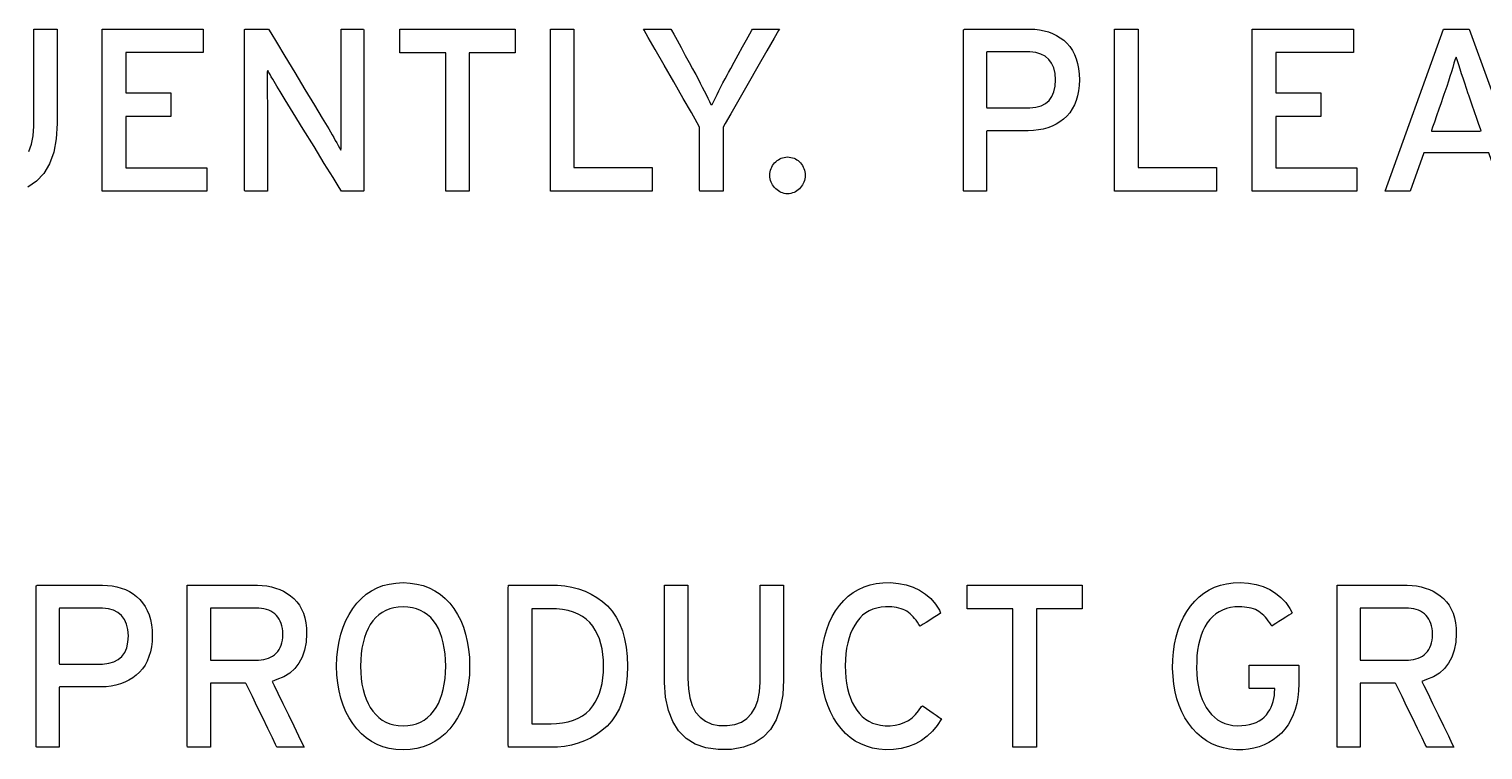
# Model space of a CAD drawing. Extents: x 1 to 47.7, y 0.2 to 35.
# Drawn here: x 7.578 to 9.932, y 21.796 to 22.962 of the extents above; entities that cross this region are included whole.
import ezdxf

# ---------------------------------------------------------------- set-up
doc = ezdxf.new("R2010")
doc.units = 0
doc.header["$MEASUREMENT"] = 0
doc.layers.add('8_0_____DWG', color=7, linetype='CONTINUOUS')

msp = doc.modelspace()

# ---------------------------------------------------------------- linework, layer by layer
at = {"layer": '8_0_____DWG'}
for points in [[(7.5781, 22.7643), (7.5824, 22.776), (7.585, 22.7896), (7.5861, 22.8053), (7.5861, 22.8124), (7.5861, 22.826), (7.5861, 22.8469), (7.5861, 22.8722), (7.5861, 22.8989), (7.5861, 22.9241), (7.5861, 22.945), (7.5861, 22.9586), (7.5861, 22.9624), (7.5881, 22.9624), (7.5923, 22.9624), (7.598, 22.9624), (7.6044, 22.9624), (7.611, 22.9624), (7.6169, 22.9624), (7.6214, 22.9624), (7.6239, 22.9624), (7.6241, 22.9603), (7.6241, 22.9485), (7.6241, 22.9289), (7.6241, 22.9044), (7.6241, 22.8779), (7.6241, 22.8522), (7.6241, 22.8303), (7.6241, 22.8151), (7.6241, 22.8094), (7.6226, 22.7848), (7.6185, 22.7631), (7.6118, 22.7445), (7.6026, 22.7289), (7.5907, 22.7163), (7.5762, 22.7067)], [(7.6969, 22.7), (7.6969, 22.9624), (7.8606, 22.9624), (7.8606, 22.9243), (7.7349, 22.9243), (7.7349, 22.8591), (7.8079, 22.8591), (7.8079, 22.821), (7.7349, 22.821), (7.7349, 22.7381), (7.8661, 22.7381), (7.8661, 22.7), (7.6969, 22.7)], [(8.2912, 22.924), (8.2912, 22.7), (8.2531, 22.7), (8.2531, 22.924), (8.179, 22.924), (8.179, 22.9624), (8.3654, 22.9624), (8.3654, 22.924), (8.2912, 22.924)], [(8.4227, 22.7), (8.4227, 22.9624), (8.4607, 22.9624), (8.4607, 22.7384), (8.5875, 22.7384), (8.5875, 22.7), (8.4227, 22.7)], [(9.336, 22.7), (9.336, 22.9624), (9.3741, 22.9624), (9.3741, 22.7384), (9.5009, 22.7384), (9.5009, 22.7), (9.336, 22.7)], [(9.559, 22.7), (9.559, 22.9624), (9.7228, 22.9624), (9.7228, 22.9243), (9.5971, 22.9243), (9.5971, 22.8591), (9.6701, 22.8591), (9.6701, 22.821), (9.5971, 22.821), (9.5971, 22.7381), (9.7283, 22.7381), (9.7283, 22.7), (9.559, 22.7)], [(9.9637, 22.7), (9.9417, 22.7623), (9.8366, 22.7623), (9.8148, 22.7), (9.774, 22.7), (9.8685, 22.9624), (9.9102, 22.9624), (10.0058, 22.7), (9.9637, 22.7)], [(9.2093, 22.0239), (9.2093, 21.8), (9.1712, 21.8), (9.1712, 22.0239), (9.0971, 22.0239), (9.0971, 22.0624), (9.2835, 22.0624), (9.2835, 22.0239), (9.2093, 22.0239)]]:
    msp.add_lwpolyline(points, dxfattribs=at)
for points in [[(8.0843, 22.7), (8.0806, 22.706), (8.0707, 22.722), (8.0565, 22.7451), (8.0398, 22.7722), (8.0225, 22.8004), (8.0063, 22.8266), (7.9932, 22.848), (7.9849, 22.8614), (7.9823, 22.8658), (7.9798, 22.8699), (7.9774, 22.8739), (7.9751, 22.8778), (7.9729, 22.8815), (7.9707, 22.8852), (7.9687, 22.8887), (7.9667, 22.8921), (7.9648, 22.8954), (7.964, 22.8933), (7.964, 22.887), (7.964, 22.8805), (7.964, 22.8737), (7.9641, 22.8668), (7.9641, 22.8597), (7.9642, 22.8524), (7.9643, 22.8449), (7.9643, 22.8371), (7.9643, 22.8323), (7.9643, 22.8201), (7.9643, 22.8017), (7.9643, 22.7797), (7.9643, 22.7563), (7.9643, 22.7343), (7.9643, 22.7159), (7.9643, 22.7037), (7.9643, 22.7), (7.9626, 22.7), (7.9587, 22.7), (7.9534, 22.7), (7.9472, 22.7), (7.9409, 22.7), (7.9351, 22.7), (7.9306, 22.7), (7.9279, 22.7), (7.9274, 22.7018), (7.9274, 22.7188), (7.9274, 22.7498), (7.9274, 22.7899), (7.9274, 22.8344), (7.9274, 22.8786), (7.9274, 22.9177), (7.9274, 22.9469), (7.9274, 22.9616), (7.9281, 22.9624), (7.9313, 22.9624), (7.9363, 22.9624), (7.9425, 22.9624), (7.9492, 22.9624), (7.9556, 22.9624), (7.961, 22.9624), (7.9648, 22.9624), (7.9662, 22.9624), (7.9697, 22.9565), (7.9791, 22.941), (7.9927, 22.9185), (8.0086, 22.8921), (8.0251, 22.8647), (8.0406, 22.8392), (8.0531, 22.8184), (8.061, 22.8053), (8.0637, 22.8008), (8.0665, 22.7959), (8.0692, 22.7912), (8.0718, 22.7867), (8.0743, 22.7823), (8.0767, 22.7781), (8.079, 22.7741), (8.0811, 22.7702), (8.0831, 22.7666), (8.0839, 22.7687), (8.0838, 22.7752), (8.0838, 22.7819), (8.0837, 22.7887), (8.0837, 22.7958), (8.0836, 22.803), (8.0836, 22.8104), (8.0836, 22.818), (8.0836, 22.8258), (8.0836, 22.8306), (8.0836, 22.8428), (8.0836, 22.8611), (8.0836, 22.8831), (8.0836, 22.9063), (8.0836, 22.9283), (8.0836, 22.9466), (8.0836, 22.9587), (8.0836, 22.9624), (8.0853, 22.9624), (8.0892, 22.9624), (8.0945, 22.9624), (8.1007, 22.9624), (8.107, 22.9624), (8.1128, 22.9624), (8.1174, 22.9624), (8.1201, 22.9624), (8.1205, 22.9605), (8.1205, 22.9435), (8.1205, 22.9126), (8.1205, 22.8725), (8.1205, 22.828), (8.1205, 22.7838), (8.1205, 22.7447), (8.1205, 22.7154), (8.1205, 22.7008), (8.1198, 22.7), (8.1169, 22.7), (8.1122, 22.7), (8.1064, 22.7), (8.1002, 22.7), (8.0942, 22.7), (8.0891, 22.7), (8.0856, 22.7)], [(8.7023, 22.8037), (8.7023, 22.7998), (8.7023, 22.7896), (8.7023, 22.7749), (8.7023, 22.7576), (8.7023, 22.7397), (8.7023, 22.7231), (8.7023, 22.7098), (8.7023, 22.7016), (8.7021, 22.7), (8.6997, 22.7), (8.6953, 22.7), (8.6894, 22.7), (8.6829, 22.7), (8.6765, 22.7), (8.6707, 22.7), (8.6664, 22.7), (8.6643, 22.7), (8.6642, 22.7021), (8.6642, 22.7108), (8.6642, 22.7245), (8.6642, 22.7413), (8.6642, 22.7593), (8.6642, 22.7764), (8.6642, 22.7908), (8.6642, 22.8006), (8.6642, 22.8039), (8.6602, 22.8108), (8.6508, 22.8272), (8.6376, 22.8502), (8.6222, 22.8768), (8.6066, 22.9042), (8.5922, 22.9292), (8.5808, 22.949), (8.5741, 22.9606), (8.5735, 22.9624), (8.5765, 22.9624), (8.5819, 22.9624), (8.5888, 22.9624), (8.5965, 22.9624), (8.604, 22.9624), (8.6106, 22.9624), (8.6155, 22.9624), (8.6177, 22.9624), (8.6188, 22.9606), (8.6223, 22.9541), (8.6276, 22.9443), (8.6341, 22.9325), (8.6409, 22.9199), (8.6474, 22.9081), (8.6528, 22.8983), (8.6563, 22.8918), (8.658, 22.8887), (8.6616, 22.8818), (8.6651, 22.8751), (8.6684, 22.8686), (8.6716, 22.8624), (8.6746, 22.8565), (8.6774, 22.8508), (8.68, 22.8454), (8.6825, 22.8402), (8.6847, 22.8406), (8.6871, 22.8457), (8.6897, 22.851), (8.6925, 22.8566), (8.6954, 22.8625), (8.6986, 22.8687), (8.7019, 22.8752), (8.7055, 22.8819), (8.7092, 22.889), (8.7108, 22.8919), (8.7146, 22.8987), (8.7201, 22.9088), (8.7267, 22.9209), (8.7336, 22.9334), (8.74, 22.9452), (8.7453, 22.9548), (8.7487, 22.9609), (8.7496, 22.9624), (8.752, 22.9624), (8.757, 22.9624), (8.7636, 22.9624), (8.7711, 22.9624), (8.7786, 22.9624), (8.7853, 22.9624), (8.7905, 22.9624), (8.7932, 22.9624), (8.792, 22.9599), (8.7848, 22.9475), (8.7731, 22.9271), (8.7585, 22.9017), (8.7428, 22.8743), (8.7276, 22.8478), (8.7147, 22.8253), (8.7056, 22.8096)], [(9.2792, 22.8803), (9.2788, 22.8711), (9.2778, 22.8624), (9.2762, 22.8543), (9.2739, 22.8467), (9.271, 22.8396), (9.2675, 22.8331), (9.2633, 22.8271), (9.2586, 22.8216), (9.2532, 22.8167), (9.2475, 22.8123), (9.2414, 22.8085), (9.2348, 22.8053), (9.2279, 22.8026), (9.2205, 22.8006), (9.2127, 22.7991), (9.2046, 22.7981), (9.196, 22.7978), (9.193, 22.7978), (9.1867, 22.7978), (9.1774, 22.7978), (9.1663, 22.7978), (9.1547, 22.7978), (9.1439, 22.7978), (9.1351, 22.7978), (9.1297, 22.7978), (9.1285, 22.7973), (9.1285, 22.7914), (9.1285, 22.7799), (9.1285, 22.7648), (9.1285, 22.7479), (9.1285, 22.7312), (9.1285, 22.7164), (9.1285, 22.7054), (9.1285, 22.7002), (9.1277, 22.7), (9.1244, 22.7), (9.1193, 22.7), (9.1131, 22.7), (9.1066, 22.7), (9.1005, 22.7), (9.0954, 22.7), (9.0921, 22.7), (9.0912, 22.7005), (9.0912, 22.7145), (9.0912, 22.7439), (9.0912, 22.7836), (9.0912, 22.8286), (9.0912, 22.8739), (9.0912, 22.9145), (9.0912, 22.9453), (9.0912, 22.9612), (9.093, 22.9624), (9.1017, 22.9624), (9.1158, 22.9624), (9.1331, 22.9624), (9.1516, 22.9624), (9.1694, 22.9624), (9.1843, 22.9624), (9.1943, 22.9624), (9.1985, 22.9624), (9.2067, 22.962), (9.2145, 22.9612), (9.2219, 22.9597), (9.229, 22.9577), (9.2357, 22.9552), (9.2421, 22.9521), (9.248, 22.9485), (9.2536, 22.9443), (9.2589, 22.9394), (9.2636, 22.934), (9.2677, 22.928), (9.2711, 22.9215), (9.274, 22.9143), (9.2762, 22.9067), (9.2778, 22.8984), (9.2788, 22.8896)], [(9.2404, 22.8803), (9.2396, 22.8905), (9.2375, 22.8995), (9.2341, 22.9071), (9.2295, 22.9134), (9.2237, 22.9184), (9.2167, 22.922), (9.2084, 22.9244), (9.1989, 22.9254), (9.195, 22.9254), (9.1884, 22.9254), (9.1784, 22.9254), (9.1664, 22.9254), (9.154, 22.9254), (9.1426, 22.9254), (9.1338, 22.9254), (9.129, 22.9254), (9.1285, 22.924), (9.1285, 22.9164), (9.1285, 22.9038), (9.1285, 22.8883), (9.1285, 22.8718), (9.1285, 22.8563), (9.1285, 22.8438), (9.1285, 22.8361), (9.129, 22.8347), (9.1338, 22.8347), (9.1426, 22.8347), (9.154, 22.8347), (9.1664, 22.8347), (9.1784, 22.8347), (9.1884, 22.8347), (9.195, 22.8347), (9.1989, 22.8348), (9.2086, 22.8359), (9.2171, 22.8383), (9.2242, 22.842), (9.2301, 22.847), (9.2346, 22.8534), (9.2378, 22.861), (9.2398, 22.87)], [(9.9086, 22.8578), (9.9056, 22.8665), (9.9029, 22.8747), (9.9002, 22.8827), (9.8977, 22.8902), (9.8954, 22.8975), (9.8932, 22.9043), (9.8911, 22.9109), (9.8892, 22.9171), (9.8874, 22.9135), (9.8855, 22.9071), (9.8835, 22.9004), (9.8813, 22.8933), (9.8789, 22.8858), (9.8764, 22.8779), (9.8737, 22.8697), (9.8708, 22.861), (9.8693, 22.8565), (9.8675, 22.8515), (9.8646, 22.8432), (9.861, 22.8329), (9.8572, 22.822), (9.8537, 22.8117), (9.8508, 22.8034), (9.849, 22.7983), (9.8493, 22.7974), (9.855, 22.7974), (9.8654, 22.7974), (9.8789, 22.7974), (9.8936, 22.7974), (9.9078, 22.7974), (9.9196, 22.7974), (9.9275, 22.7974), (9.9296, 22.7975), (9.9284, 22.8009), (9.9259, 22.8081), (9.9225, 22.8178), (9.9187, 22.8287), (9.915, 22.8395), (9.9117, 22.8488), (9.9094, 22.8554)], [(8.835, 22.7254), (8.8348, 22.7226), (8.8344, 22.7199), (8.8338, 22.7173), (8.833, 22.7148), (8.832, 22.7124), (8.8307, 22.7101), (8.8293, 22.708), (8.8276, 22.7059), (8.8258, 22.7039), (8.8238, 22.7021), (8.8217, 22.7006), (8.8194, 22.6992), (8.8171, 22.6981), (8.8146, 22.6972), (8.812, 22.6965), (8.8093, 22.696), (8.8065, 22.6958), (8.8037, 22.696), (8.8011, 22.6965), (8.7985, 22.6972), (8.7961, 22.6981), (8.7938, 22.6992), (8.7916, 22.7006), (8.7895, 22.7021), (8.7875, 22.7039), (8.7856, 22.7059), (8.7838, 22.708), (8.7822, 22.7101), (8.7809, 22.7124), (8.7798, 22.7148), (8.779, 22.7173), (8.7784, 22.7199), (8.778, 22.7226), (8.7779, 22.7254), (8.778, 22.7284), (8.7784, 22.7312), (8.779, 22.734), (8.7798, 22.7366), (8.7809, 22.7391), (8.7822, 22.7414), (8.7838, 22.7437), (8.7856, 22.7458), (8.7875, 22.7478), (8.7895, 22.7495), (8.7916, 22.751), (8.7938, 22.7523), (8.7961, 22.7534), (8.7985, 22.7542), (8.8011, 22.7548), (8.8037, 22.7553), (8.8065, 22.7555), (8.8093, 22.7553), (8.812, 22.7548), (8.8146, 22.7542), (8.8171, 22.7534), (8.8194, 22.7523), (8.8217, 22.751), (8.8238, 22.7495), (8.8258, 22.7478), (8.8276, 22.7458), (8.8293, 22.7437), (8.8307, 22.7414), (8.832, 22.7391), (8.833, 22.7366), (8.8338, 22.734), (8.8344, 22.7312), (8.8348, 22.7284)], [(7.778, 21.9803), (7.7776, 21.9711), (7.7765, 21.9624), (7.7749, 21.9543), (7.7726, 21.9467), (7.7697, 21.9396), (7.7662, 21.9331), (7.7621, 21.9271), (7.7573, 21.9216), (7.752, 21.9167), (7.7462, 21.9123), (7.7401, 21.9085), (7.7335, 21.9053), (7.7266, 21.9026), (7.7192, 21.9006), (7.7115, 21.8991), (7.7033, 21.8981), (7.6947, 21.8978), (7.6917, 21.8978), (7.6854, 21.8978), (7.6761, 21.8978), (7.665, 21.8978), (7.6534, 21.8978), (7.6426, 21.8978), (7.6338, 21.8978), (7.6284, 21.8978), (7.6273, 21.8973), (7.6273, 21.8914), (7.6273, 21.8799), (7.6273, 21.8648), (7.6273, 21.8479), (7.6273, 21.8311), (7.6273, 21.8163), (7.6273, 21.8054), (7.6273, 21.8002), (7.6264, 21.8), (7.6231, 21.8), (7.618, 21.8), (7.6119, 21.8), (7.6053, 21.8), (7.5992, 21.8), (7.5941, 21.8), (7.5908, 21.8), (7.5899, 21.8005), (7.5899, 21.8145), (7.5899, 21.8439), (7.5899, 21.8836), (7.5899, 21.9286), (7.5899, 21.9739), (7.5899, 22.0145), (7.5899, 22.0452), (7.5899, 22.0612), (7.5918, 22.0624), (7.6005, 22.0624), (7.6145, 22.0624), (7.6318, 22.0624), (7.6503, 22.0624), (7.6681, 22.0624), (7.683, 22.0624), (7.6931, 22.0624), (7.6972, 22.0624), (7.7054, 22.062), (7.7132, 22.0611), (7.7206, 22.0597), (7.7277, 22.0577), (7.7344, 22.0552), (7.7408, 22.0521), (7.7468, 22.0484), (7.7524, 22.0442), (7.7576, 22.0394), (7.7623, 22.034), (7.7664, 22.028), (7.7698, 22.0214), (7.7727, 22.0143), (7.7749, 22.0067), (7.7766, 21.9984), (7.7776, 21.9896)], [(8.0279, 21.9839), (8.0269, 21.97), (8.0245, 21.9574), (8.0206, 21.9461), (8.0153, 21.9362), (8.0086, 21.9275), (8.0004, 21.9202), (7.9908, 21.9142), (7.9797, 21.9095), (7.9722, 21.9067), (7.9754, 21.9), (7.9814, 21.8875), (7.9894, 21.8711), (7.9983, 21.8528), (8.0071, 21.8345), (8.0149, 21.8184), (8.0208, 21.8063), (8.0237, 21.8003), (8.0229, 21.8), (8.0192, 21.8), (8.0134, 21.8), (8.0063, 21.8), (7.9987, 21.8), (7.9915, 21.8), (7.9853, 21.8), (7.9812, 21.8), (7.9798, 21.8), (7.9776, 21.8045), (7.9724, 21.8153), (7.9651, 21.8304), (7.9567, 21.8478), (7.948, 21.8657), (7.94, 21.8821), (7.9338, 21.895), (7.9301, 21.9026), (7.929, 21.9038), (7.9252, 21.9038), (7.9182, 21.9038), (7.9093, 21.9038), (7.8994, 21.9038), (7.8897, 21.9038), (7.8812, 21.9038), (7.875, 21.9038), (7.8721, 21.9038), (7.8721, 21.9012), (7.8721, 21.892), (7.8721, 21.8779), (7.8721, 21.8609), (7.8721, 21.8429), (7.8721, 21.8259), (7.8721, 21.8119), (7.8721, 21.8026), (7.872, 21.8), (7.8702, 21.8), (7.8661, 21.8), (7.8606, 21.8), (7.8543, 21.8), (7.8479, 21.8), (7.8421, 21.8), (7.8376, 21.8), (7.835, 21.8), (7.8347, 21.803), (7.8347, 21.8222), (7.8347, 21.8549), (7.8347, 21.8963), (7.8347, 21.9415), (7.8347, 21.9856), (7.8347, 22.0237), (7.8347, 22.0509), (7.8347, 22.0623), (7.8382, 22.0624), (7.8487, 22.0624), (7.8642, 22.0624), (7.8826, 22.0624), (7.9018, 22.0624), (7.9199, 22.0624), (7.9346, 22.0624), (7.944, 22.0624), (7.9484, 22.0624), (7.9561, 22.062), (7.9636, 22.0611), (7.9708, 22.0597), (7.9776, 22.0578), (7.9842, 22.0554), (7.9904, 22.0525), (7.9963, 22.0491), (8.002, 22.0452), (8.0073, 22.0407), (8.0121, 22.0357), (8.0162, 22.03), (8.0197, 22.0238), (8.0226, 22.017), (8.0248, 22.0096), (8.0265, 22.0016), (8.0275, 21.993)], [(8.2917, 21.9313), (8.2913, 21.9173), (8.29, 21.904), (8.288, 21.8914), (8.2852, 21.8794), (8.2816, 21.8682), (8.2773, 21.8576), (8.2722, 21.8477), (8.2662, 21.8384), (8.2595, 21.8298), (8.2521, 21.822), (8.2442, 21.8152), (8.2356, 21.8095), (8.2264, 21.8047), (8.2167, 21.801), (8.2063, 21.7982), (8.1954, 21.7965), (8.1839, 21.7958), (8.1725, 21.7965), (8.1617, 21.7982), (8.1514, 21.801), (8.1418, 21.8047), (8.1328, 21.8095), (8.1243, 21.8152), (8.1165, 21.822), (8.1093, 21.8298), (8.1026, 21.8384), (8.0965, 21.8477), (8.0913, 21.8576), (8.0868, 21.8682), (8.0831, 21.8794), (8.0803, 21.8914), (8.0782, 21.904), (8.0769, 21.9173), (8.0764, 21.9313), (8.0769, 21.9452), (8.0782, 21.9586), (8.0803, 21.9712), (8.0831, 21.9832), (8.0868, 21.9945), (8.0913, 22.0052), (8.0965, 22.0152), (8.1026, 22.0246), (8.1093, 22.0332), (8.1165, 22.0409), (8.1243, 22.0476), (8.1328, 22.0532), (8.1418, 22.0579), (8.1514, 22.0616), (8.1617, 22.0642), (8.1725, 22.0659), (8.1839, 22.0666), (8.1954, 22.0659), (8.2063, 22.0642), (8.2167, 22.0616), (8.2264, 22.0579), (8.2356, 22.0532), (8.2442, 22.0476), (8.2521, 22.0409), (8.2595, 22.0332), (8.2662, 22.0246), (8.2722, 22.0152), (8.2773, 22.0052), (8.2816, 21.9945), (8.2852, 21.9832), (8.288, 21.9712), (8.29, 21.9586), (8.2913, 21.9452)], [(8.5475, 21.9312), (8.5469, 21.9154), (8.5452, 21.9007), (8.5426, 21.887), (8.5389, 21.8744), (8.5343, 21.8628), (8.5287, 21.8523), (8.522, 21.8428), (8.5144, 21.8344), (8.506, 21.827), (8.497, 21.8206), (8.4876, 21.815), (8.4778, 21.8103), (8.4675, 21.8065), (8.4568, 21.8036), (8.4456, 21.8015), (8.434, 21.8003), (8.4236, 21.8), (8.4202, 21.8), (8.4125, 21.8), (8.402, 21.8), (8.3899, 21.8), (8.3778, 21.8), (8.3669, 21.8), (8.3587, 21.8), (8.3546, 21.8), (8.3544, 21.8053), (8.3544, 21.8281), (8.3544, 21.8641), (8.3544, 21.9079), (8.3544, 21.9544), (8.3544, 21.9983), (8.3544, 22.0342), (8.3544, 22.057), (8.3546, 22.0624), (8.3587, 22.0624), (8.3669, 22.0624), (8.3778, 22.0624), (8.3899, 22.0624), (8.402, 22.0624), (8.4125, 22.0624), (8.4202, 22.0624), (8.4236, 22.0624), (8.4342, 22.0622), (8.446, 22.0611), (8.4574, 22.0591), (8.4682, 22.0563), (8.4786, 22.0526), (8.4884, 22.048), (8.4978, 22.0425), (8.5067, 22.0362), (8.5151, 22.0288), (8.5225, 22.0204), (8.529, 22.0108), (8.5345, 22.0002), (8.5391, 21.9885), (8.5427, 21.9758), (8.5453, 21.962), (8.5469, 21.9471)], [(8.8002, 21.9094), (8.7987, 21.8847), (8.7946, 21.8631), (8.7879, 21.8445), (8.7787, 21.8289), (8.7668, 21.8163), (8.7523, 21.8067), (8.7353, 21.8001), (8.7156, 21.7965), (8.6939, 21.7962), (8.6741, 21.7993), (8.6569, 21.8053), (8.6422, 21.8144), (8.63, 21.8265), (8.6205, 21.8417), (8.6135, 21.8598), (8.609, 21.8809), (8.6072, 21.905), (8.6071, 21.9139), (8.6071, 21.9274), (8.6071, 21.9481), (8.6071, 21.9731), (8.6071, 21.9995), (8.6071, 22.0245), (8.6071, 22.0452), (8.6071, 22.0587), (8.6071, 22.0624), (8.6091, 22.0624), (8.6133, 22.0624), (8.619, 22.0624), (8.6254, 22.0624), (8.632, 22.0624), (8.6379, 22.0624), (8.6424, 22.0624), (8.6449, 22.0624), (8.6451, 22.0603), (8.6451, 22.0486), (8.6451, 22.0293), (8.6451, 22.0051), (8.6451, 21.9789), (8.6451, 21.9535), (8.6451, 21.9319), (8.6451, 21.9168), (8.6451, 21.9112), (8.6459, 21.8946), (8.6483, 21.88), (8.6522, 21.8675), (8.6577, 21.857), (8.6648, 21.8486), (8.6734, 21.8421), (8.6837, 21.8377), (8.6955, 21.8354), (8.7087, 21.8351), (8.721, 21.837), (8.7317, 21.8409), (8.7408, 21.8467), (8.7483, 21.8545), (8.7542, 21.8642), (8.7585, 21.8759), (8.7611, 21.8896), (8.7622, 21.9052), (8.7622, 21.9124), (8.7622, 21.926), (8.7622, 21.9469), (8.7622, 21.9721), (8.7622, 21.9988), (8.7622, 22.0241), (8.7622, 22.045), (8.7622, 22.0586), (8.7622, 22.0624), (8.7642, 22.0624), (8.7684, 22.0624), (8.7741, 22.0624), (8.7805, 22.0624), (8.7871, 22.0624), (8.793, 22.0624), (8.7975, 22.0624), (8.8, 22.0624), (8.8002, 22.0602), (8.8002, 22.0485), (8.8002, 22.0289), (8.8002, 22.0044), (8.8002, 21.9779), (8.8002, 21.9522), (8.8002, 21.9303), (8.8002, 21.9151)], [(9.0559, 21.8459), (9.049, 21.8353), (9.0413, 21.8259), (9.0328, 21.8178), (9.0235, 21.811), (9.0134, 21.8054), (9.0025, 21.8011), (8.9907, 21.798), (8.9781, 21.7963), (8.9654, 21.7959), (8.9544, 21.7968), (8.944, 21.7987), (8.9341, 21.8016), (8.9249, 21.8054), (8.9161, 21.8101), (8.908, 21.8158), (8.9004, 21.8225), (8.8934, 21.8302), (8.8869, 21.8386), (8.881, 21.8476), (8.8759, 21.8572), (8.8715, 21.8675), (8.8679, 21.8784), (8.865, 21.89), (8.8629, 21.9022), (8.8615, 21.915), (8.8609, 21.9285), (8.8612, 21.9422), (8.8622, 21.9553), (8.864, 21.9678), (8.8666, 21.9797), (8.8699, 21.9909), (8.874, 22.0015), (8.8788, 22.0115), (8.8844, 22.0209), (8.8908, 22.0296), (8.8975, 22.0375), (8.9049, 22.0444), (8.9128, 22.0504), (8.9213, 22.0555), (8.9303, 22.0596), (8.94, 22.0628), (8.9502, 22.065), (8.9609, 22.0663), (8.973, 22.0665), (8.9863, 22.0653), (8.9986, 22.0629), (9.01, 22.0593), (9.0204, 22.0543), (9.0298, 22.0481), (9.0383, 22.0407), (9.0459, 22.0319), (9.0524, 22.022), (9.0544, 22.0173), (9.0518, 22.0157), (9.0476, 22.013), (9.0423, 22.0096), (9.0366, 22.0059), (9.031, 22.0022), (9.0261, 21.9991), (9.0226, 21.9969), (9.0211, 21.9959), (9.0192, 21.999), (9.017, 22.0024), (9.0147, 22.0056), (9.0123, 22.0085), (9.0099, 22.0113), (9.0074, 22.0138), (9.0049, 22.0161), (9.0023, 22.0182), (8.9996, 22.0201), (8.9966, 22.0217), (8.9935, 22.0231), (8.9902, 22.0243), (8.9867, 22.0253), (8.983, 22.0261), (8.9792, 22.0267), (8.9752, 22.0272), (8.971, 22.0274), (8.9653, 22.0273), (8.9581, 22.0267), (8.9512, 22.0253), (8.9448, 22.0234), (8.9388, 22.0208), (8.9333, 22.0175), (8.9281, 22.0136), (8.9234, 22.009), (8.9191, 22.0038), (8.9152, 21.9979), (8.9116, 21.9914), (8.9086, 21.9844), (8.906, 21.9769), (8.9039, 21.969), (8.9022, 21.9605), (8.901, 21.9515), (8.9003, 21.942), (8.9, 21.932), (8.9002, 21.922), (8.9009, 21.9125), (8.902, 21.9036), (8.9036, 21.8951), (8.9057, 21.8871), (8.9082, 21.8797), (8.9112, 21.8727), (8.9147, 21.8662), (8.9186, 21.8602), (8.9228, 21.8546), (8.9275, 21.8497), (8.9326, 21.8455), (8.9381, 21.8421), (8.944, 21.8393), (8.9504, 21.8372), (8.9571, 21.8357), (8.9643, 21.835), (8.9724, 21.835), (8.9806, 21.8359), (8.9883, 21.8376), (8.9954, 21.8401), (9.0021, 21.8435), (9.0081, 21.8478), (9.0137, 21.8529), (9.0187, 21.8589), (9.0232, 21.8658), (9.0249, 21.8673), (9.0275, 21.8655), (9.0316, 21.8627), (9.0367, 21.8592), (9.0421, 21.8555), (9.0473, 21.8519), (9.0517, 21.8489), (9.0547, 21.8467)], [(9.6341, 21.9027), (9.6337, 21.8914), (9.6326, 21.8808), (9.6308, 21.8707), (9.6283, 21.8613), (9.6252, 21.8525), (9.6214, 21.8442), (9.6169, 21.8366), (9.6118, 21.8296), (9.606, 21.8231), (9.5997, 21.8173), (9.5929, 21.8121), (9.5858, 21.8076), (9.5782, 21.8039), (9.5701, 21.8009), (9.5617, 21.7985), (9.5528, 21.7969), (9.5434, 21.796), (9.5332, 21.7959), (9.5223, 21.797), (9.5121, 21.7989), (9.5024, 21.8018), (9.4932, 21.8057), (9.4846, 21.8105), (9.4766, 21.8162), (9.4691, 21.8229), (9.4622, 21.8305), (9.4557, 21.8389), (9.4499, 21.8478), (9.4449, 21.8574), (9.4405, 21.8676), (9.4369, 21.8784), (9.4341, 21.8899), (9.432, 21.902), (9.4306, 21.9147), (9.43, 21.928), (9.4302, 21.9416), (9.4312, 21.9546), (9.433, 21.967), (9.4355, 21.9788), (9.4387, 21.99), (9.4427, 22.0006), (9.4474, 22.0106), (9.4529, 22.0199), (9.4591, 22.0286), (9.4658, 22.0366), (9.473, 22.0436), (9.4807, 22.0497), (9.4891, 22.0548), (9.4979, 22.059), (9.5074, 22.0623), (9.5174, 22.0647), (9.5279, 22.0661), (9.5394, 22.0666), (9.5527, 22.0657), (9.5651, 22.0635), (9.5766, 22.0602), (9.5871, 22.0556), (9.5967, 22.0497), (9.6053, 22.0426), (9.613, 22.0342), (9.6198, 22.0247), (9.6237, 22.0175), (9.6217, 22.0162), (9.618, 22.0139), (9.6131, 22.0107), (9.6075, 22.0071), (9.6019, 22.0035), (9.5969, 22.0003), (9.5929, 21.9978), (9.5907, 21.9963), (9.5893, 21.9981), (9.5871, 22.0015), (9.5848, 22.0048), (9.5825, 22.0078), (9.5801, 22.0106), (9.5776, 22.0132), (9.5751, 22.0156), (9.5724, 22.0178), (9.5698, 22.0197), (9.5669, 22.0214), (9.5639, 22.0228), (9.5607, 22.024), (9.5573, 22.025), (9.5538, 22.0259), (9.55, 22.0265), (9.5461, 22.027), (9.5421, 22.0273), (9.5378, 22.0274), (9.5307, 22.0271), (9.5237, 22.0261), (9.5171, 22.0245), (9.5109, 22.0222), (9.5052, 22.0193), (9.4998, 22.0158), (9.4948, 22.0116), (9.4903, 22.0068), (9.4861, 22.0014), (9.4823, 21.9952), (9.479, 21.9886), (9.4762, 21.9815), (9.4738, 21.9739), (9.4719, 21.9658), (9.4704, 21.9571), (9.4694, 21.948), (9.4689, 21.9384), (9.4688, 21.9284), (9.4691, 21.9187), (9.4699, 21.9095), (9.4712, 21.9008), (9.4729, 21.8925), (9.4751, 21.8848), (9.4778, 21.8775), (9.4809, 21.8707), (9.4844, 21.8645), (9.4884, 21.8586), (9.4928, 21.8532), (9.4976, 21.8486), (9.5028, 21.8446), (9.5084, 21.8413), (9.5144, 21.8387), (9.5209, 21.8368), (9.5277, 21.8355), (9.5349, 21.835), (9.542, 21.8351), (9.5485, 21.8358), (9.5546, 21.8368), (9.5602, 21.8384), (9.5654, 21.8403), (9.5701, 21.8427), (9.5744, 21.8456), (9.5783, 21.8488), (9.5817, 21.8526), (9.5846, 21.8566), (9.5871, 21.8607), (9.5893, 21.865), (9.5911, 21.8695), (9.5927, 21.8741), (9.5938, 21.8789), (9.5947, 21.8839), (9.5951, 21.8891), (9.5953, 21.8941), (9.5953, 21.8942), (9.5953, 21.8943), (9.5953, 21.8944), (9.5953, 21.8946), (9.5953, 21.8948), (9.5953, 21.895), (9.5953, 21.8951), (9.5953, 21.8952), (9.5952, 21.8952), (9.5931, 21.8952), (9.5886, 21.8952), (9.5826, 21.8952), (9.5757, 21.8952), (9.5687, 21.8952), (9.5623, 21.8952), (9.5573, 21.8952), (9.5543, 21.8952), (9.5538, 21.8955), (9.5538, 21.8979), (9.5538, 21.9022), (9.5538, 21.9079), (9.5538, 21.9142), (9.5538, 21.9205), (9.5538, 21.9261), (9.5538, 21.9304), (9.5538, 21.9327), (9.5549, 21.9329), (9.5609, 21.9329), (9.5708, 21.9329), (9.5833, 21.9329), (9.5969, 21.9329), (9.6101, 21.9329), (9.6217, 21.9329), (9.6301, 21.9329), (9.634, 21.9329), (9.6341, 21.9322), (9.6341, 21.9296), (9.6341, 21.9256), (9.6341, 21.9208), (9.6341, 21.9157), (9.6341, 21.9108), (9.6341, 21.9066), (9.6341, 21.9038)], [(9.8893, 21.9839), (9.8884, 21.97), (9.886, 21.9574), (9.8821, 21.9461), (9.8768, 21.9362), (9.8701, 21.9275), (9.8619, 21.9202), (9.8522, 21.9142), (9.8412, 21.9095), (9.8336, 21.9067), (9.8368, 21.9), (9.8429, 21.8875), (9.8508, 21.8711), (9.8597, 21.8528), (9.8686, 21.8345), (9.8764, 21.8184), (9.8822, 21.8063), (9.8851, 21.8003), (9.8844, 21.8), (9.8807, 21.8), (9.8749, 21.8), (9.8678, 21.8), (9.8602, 21.8), (9.8529, 21.8), (9.8468, 21.8), (9.8427, 21.8), (9.8413, 21.8), (9.8391, 21.8045), (9.8339, 21.8153), (9.8266, 21.8304), (9.8181, 21.8478), (9.8094, 21.8657), (9.8015, 21.8821), (9.7952, 21.895), (9.7915, 21.9026), (9.7905, 21.9038), (9.7866, 21.9038), (9.7797, 21.9038), (9.7707, 21.9038), (9.7609, 21.9038), (9.7512, 21.9038), (9.7427, 21.9038), (9.7364, 21.9038), (9.7336, 21.9038), (9.7335, 21.9012), (9.7335, 21.892), (9.7335, 21.8779), (9.7335, 21.8609), (9.7335, 21.8429), (9.7335, 21.8259), (9.7335, 21.8119), (9.7335, 21.8026), (9.7335, 21.8), (9.7316, 21.8), (9.7276, 21.8), (9.722, 21.8), (9.7157, 21.8), (9.7093, 21.8), (9.7035, 21.8), (9.699, 21.8), (9.6965, 21.8), (9.6962, 21.803), (9.6962, 21.8222), (9.6962, 21.8549), (9.6962, 21.8963), (9.6962, 21.9415), (9.6962, 21.9856), (9.6962, 22.0237), (9.6962, 22.0509), (9.6962, 22.0623), (9.6996, 22.0624), (9.7101, 22.0624), (9.7256, 22.0624), (9.744, 22.0624), (9.7633, 22.0624), (9.7813, 22.0624), (9.7961, 22.0624), (9.8054, 22.0624), (9.8098, 22.0624), (9.8176, 22.062), (9.825, 22.0611), (9.8322, 22.0597), (9.8391, 22.0578), (9.8456, 22.0554), (9.8519, 22.0525), (9.8578, 22.0491), (9.8634, 22.0452), (9.8688, 22.0407), (9.8735, 22.0357), (9.8776, 22.03), (9.8811, 22.0238), (9.884, 22.017), (9.8863, 22.0096), (9.8879, 22.0016), (9.8889, 21.993)], [(7.7392, 21.9803), (7.7383, 21.9905), (7.7362, 21.9995), (7.7328, 22.0071), (7.7283, 22.0134), (7.7224, 22.0184), (7.7154, 22.022), (7.7071, 22.0243), (7.6976, 22.0254), (7.6937, 22.0254), (7.6871, 22.0254), (7.6771, 22.0254), (7.6651, 22.0254), (7.6527, 22.0254), (7.6414, 22.0254), (7.6325, 22.0254), (7.6277, 22.0254), (7.6273, 22.024), (7.6273, 22.0164), (7.6273, 22.0038), (7.6273, 21.9883), (7.6273, 21.9718), (7.6273, 21.9563), (7.6273, 21.9437), (7.6273, 21.9361), (7.6277, 21.9347), (7.6325, 21.9347), (7.6414, 21.9347), (7.6527, 21.9347), (7.6651, 21.9347), (7.6771, 21.9347), (7.6871, 21.9347), (7.6937, 21.9347), (7.6976, 21.9348), (7.7074, 21.9359), (7.7158, 21.9383), (7.7229, 21.942), (7.7288, 21.947), (7.7333, 21.9534), (7.7366, 21.961), (7.7385, 21.97)], [(7.9895, 21.9828), (7.9892, 21.9877), (7.9887, 21.9922), (7.9878, 21.9965), (7.9867, 22.0004), (7.9852, 22.0041), (7.9834, 22.0075), (7.9813, 22.0105), (7.9789, 22.0133), (7.9762, 22.0158), (7.9732, 22.0181), (7.9699, 22.0201), (7.9665, 22.0217), (7.9628, 22.0231), (7.9588, 22.0241), (7.9546, 22.0249), (7.9502, 22.0253), (7.9461, 22.0254), (7.9425, 22.0254), (7.9343, 22.0254), (7.923, 22.0254), (7.9101, 22.0254), (7.8971, 22.0254), (7.8855, 22.0254), (7.8767, 22.0254), (7.8723, 22.0254), (7.8721, 22.0237), (7.8721, 22.0163), (7.8721, 22.0047), (7.8721, 21.9906), (7.8721, 21.9756), (7.8721, 21.9614), (7.8721, 21.9498), (7.8721, 21.9425), (7.8723, 21.9408), (7.8767, 21.9408), (7.8855, 21.9408), (7.8971, 21.9408), (7.9101, 21.9408), (7.923, 21.9408), (7.9343, 21.9408), (7.9425, 21.9408), (7.9461, 21.9408), (7.9501, 21.9409), (7.9545, 21.9413), (7.9586, 21.942), (7.9625, 21.943), (7.9662, 21.9442), (7.9696, 21.9458), (7.9728, 21.9477), (7.9758, 21.9499), (7.9786, 21.9523), (7.981, 21.955), (7.9832, 21.9581), (7.985, 21.9614), (7.9866, 21.9651), (7.9878, 21.969), (7.9887, 21.9733), (7.9892, 21.9779)], [(8.253, 21.9313), (8.2527, 21.9416), (8.252, 21.9514), (8.2508, 21.9606), (8.2491, 21.9693), (8.2469, 21.9775), (8.2443, 21.9851), (8.2412, 21.9922), (8.2375, 21.9988), (8.2334, 22.0048), (8.2288, 22.01), (8.2238, 22.0146), (8.2183, 22.0184), (8.2123, 22.0216), (8.2059, 22.0241), (8.199, 22.0259), (8.1917, 22.027), (8.1839, 22.0274), (8.1763, 22.027), (8.1691, 22.0259), (8.1623, 22.0241), (8.156, 22.0216), (8.1501, 22.0184), (8.1447, 22.0146), (8.1397, 22.01), (8.1351, 22.0048), (8.1309, 21.9988), (8.1273, 21.9922), (8.1241, 21.9851), (8.1214, 21.9775), (8.1192, 21.9693), (8.1174, 21.9606), (8.1162, 21.9514), (8.1155, 21.9416), (8.1152, 21.9313), (8.1155, 21.9211), (8.1162, 21.9114), (8.1174, 21.9023), (8.1192, 21.8937), (8.1214, 21.8856), (8.1241, 21.878), (8.1273, 21.8709), (8.1309, 21.8644), (8.1351, 21.8583), (8.1397, 21.8529), (8.1447, 21.8481), (8.1501, 21.8441), (8.156, 21.8408), (8.1623, 21.8382), (8.1691, 21.8364), (8.1763, 21.8353), (8.1839, 21.8349), (8.1917, 21.8353), (8.199, 21.8364), (8.2059, 21.8382), (8.2123, 21.8408), (8.2183, 21.8441), (8.2238, 21.8481), (8.2288, 21.8529), (8.2334, 21.8583), (8.2375, 21.8644), (8.2412, 21.8709), (8.2443, 21.878), (8.2469, 21.8856), (8.2491, 21.8937), (8.2508, 21.9023), (8.252, 21.9114), (8.2527, 21.9211)], [(8.5087, 21.9312), (8.5085, 21.941), (8.5076, 21.9503), (8.5063, 21.9591), (8.5043, 21.9675), (8.5018, 21.9754), (8.4988, 21.9827), (8.4952, 21.9896), (8.491, 21.996), (8.4862, 22.002), (8.4806, 22.0072), (8.4743, 22.0118), (8.4674, 22.0156), (8.4597, 22.0187), (8.4513, 22.0212), (8.4423, 22.0229), (8.4326, 22.024), (8.4236, 22.0243), (8.4221, 22.0243), (8.4186, 22.0243), (8.4139, 22.0243), (8.4084, 22.0243), (8.403, 22.0243), (8.3981, 22.0243), (8.3944, 22.0243), (8.3925, 22.0243), (8.3924, 22.0205), (8.3924, 22.0043), (8.3924, 21.9788), (8.3924, 21.9477), (8.3924, 21.9147), (8.3924, 21.8836), (8.3924, 21.858), (8.3924, 21.8418), (8.3925, 21.8381), (8.3944, 21.8381), (8.3981, 21.8381), (8.403, 21.8381), (8.4084, 21.8381), (8.4139, 21.8381), (8.4186, 21.8381), (8.4221, 21.8381), (8.4236, 21.8381), (8.4326, 21.8384), (8.4423, 21.8395), (8.4513, 21.8412), (8.4597, 21.8437), (8.4674, 21.8469), (8.4743, 21.8509), (8.4806, 21.8555), (8.4862, 21.8609), (8.491, 21.8669), (8.4952, 21.8733), (8.4988, 21.8801), (8.5018, 21.8875), (8.5043, 21.8953), (8.5063, 21.9035), (8.5076, 21.9123), (8.5085, 21.9215)], [(9.8509, 21.9828), (9.8507, 21.9877), (9.8501, 21.9922), (9.8493, 21.9965), (9.8481, 22.0004), (9.8466, 22.0041), (9.8448, 22.0075), (9.8427, 22.0105), (9.8403, 22.0133), (9.8376, 22.0158), (9.8346, 22.0181), (9.8314, 22.0201), (9.8279, 22.0217), (9.8242, 22.0231), (9.8203, 22.0241), (9.8161, 22.0249), (9.8116, 22.0253), (9.8076, 22.0254), (9.8039, 22.0254), (9.7957, 22.0254), (9.7844, 22.0254), (9.7715, 22.0254), (9.7585, 22.0254), (9.7469, 22.0254), (9.7382, 22.0254), (9.7338, 22.0254), (9.7335, 22.0237), (9.7335, 22.0163), (9.7335, 22.0047), (9.7335, 21.9906), (9.7335, 21.9756), (9.7335, 21.9614), (9.7335, 21.9498), (9.7335, 21.9425), (9.7338, 21.9408), (9.7382, 21.9408), (9.7469, 21.9408), (9.7585, 21.9408), (9.7715, 21.9408), (9.7844, 21.9408), (9.7957, 21.9408), (9.8039, 21.9408), (9.8076, 21.9408), (9.8116, 21.9409), (9.8159, 21.9413), (9.8201, 21.942), (9.824, 21.943), (9.8276, 21.9442), (9.8311, 21.9458), (9.8343, 21.9477), (9.8373, 21.9499), (9.84, 21.9523), (9.8425, 21.955), (9.8447, 21.9581), (9.8465, 21.9614), (9.848, 21.9651), (9.8492, 21.969), (9.8501, 21.9733), (9.8507, 21.9779)]]:
    msp.add_lwpolyline(points, close=True, dxfattribs=at)

doc.saveas('drawing.dxf')
